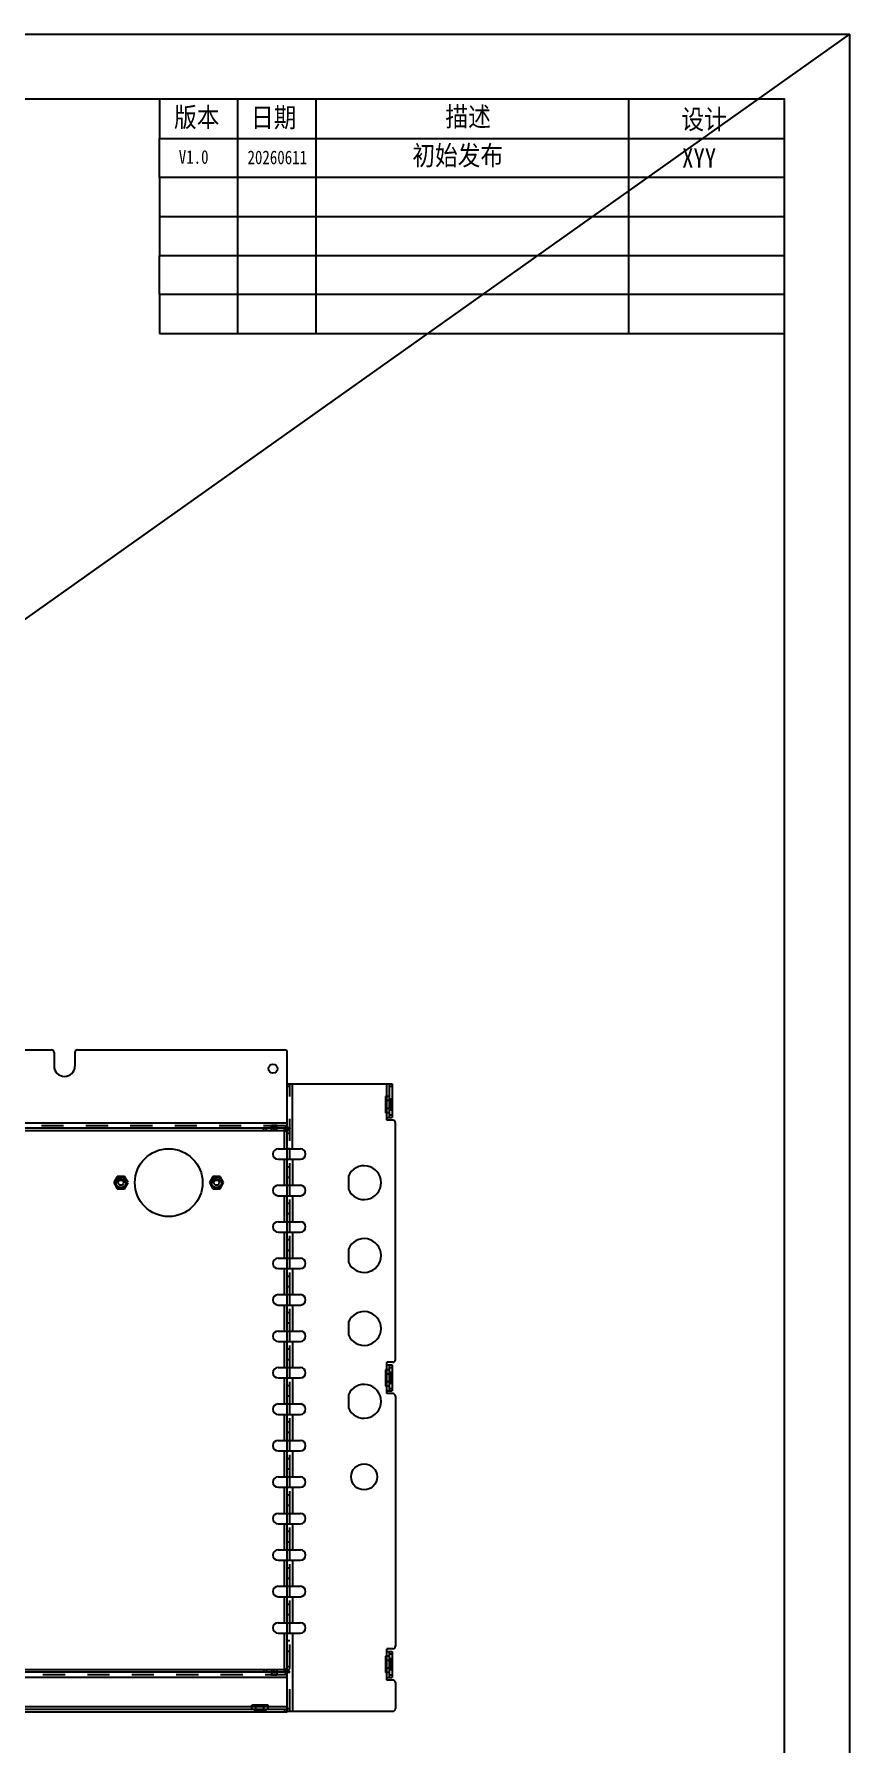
# Model space of a CAD drawing. Header units: millimetres. Extents: x 0 to 8948, y -1340 to 1100.
# Drawn here: x 2960 to 3273, y 443 to 1100 of the extents above; entities that cross this region are included whole.
import ezdxf

# ---------------------------------------------------------------- set-up
doc = ezdxf.new("R2010")
doc.units = ezdxf.units.MM
doc.header["$LTSCALE"] = 85.25
doc.linetypes.add('HIDDEN', pattern=[0.2, 0.1, -0.1])
doc.layers.get('0').update_dxf_attribs({"linetype": 'CONTINUOUS'})
doc.layers.add('02___PRT_ALL_AXES', color=7, linetype='CONTINUOUS')
doc.layers.add('DEFAULT_2', color=8, linetype='HIDDEN')
doc.styles.get("Standard").update_dxf_attribs({"font": 'txt', "width": 0.85})
doc.styles.add('TEXTSTYLE_1', font='gdt', dxfattribs={"width": 0.8})

msp = doc.modelspace()

# ---------------------------------------------------------------- linework, layer by layer
at = {"color": 7, "linetype": 'Continuous'}
for p, q in [((1723.341, 1100), (3273.341, 1100)), ((3273.341, 0), (3273.341, 1100)), ((2812.913, 709.948), (2966.913, 709.948)), ((2976.913, 709.948), (3056.413, 709.948)), ((2967.913, 708.948), (2967.913, 703.736)), ((2975.913, 708.948), (2975.913, 703.736)), ((3057.413, 671.948), (3057.413, 708.948)), ((3057.413, 696.948), (3097.663, 696.948)), ((3059.413, 671.948), (3059.413, 696.948)), ((3095.663, 692.098), (3095.663, 696.948)), ((3096.663, 683.948), (3096.663, 696.948)), ((3096.663, 695.948), (3097.663, 695.948)), ((3096.663, 692.098), (3095.163, 692.098)), ((3095.163, 692.098), (3095.163, 685.798)), ((3096.663, 685.798), (3095.163, 685.798)), ((3095.663, 682.948), (3095.663, 685.798)), ((3095.663, 683.948), (3097.663, 683.948)), ((3097.913, 682.948), (3095.663, 682.948)), ((3096.663, 684.948), (3097.663, 684.948)), ((2739.413, 679.948), (3057.413, 679.948)), ((2741.413, 681.948), (3057.413, 681.948)), ((2742.413, 678.948), (3056.413, 678.948)), ((3048.413, 678.948), (3048.413, 679.948)), ((3049.413, 678.948), (3049.413, 679.948)), ((3056.413, 671.948), (3056.413, 679.948)), ((3098.913, 590.948), (3098.913, 681.948)), ((3053.913, 671.948), (3059.413, 671.948)), ((3053.913, 667.948), (3059.413, 667.948)), ((3056.413, 657.948), (3056.413, 667.948)), ((3057.413, 455.748), (3057.413, 667.948)), ((3059.413, 667.948), (3059.413, 657.948)), ((2991.576, 659.61), (2991.561, 659.507)), ((2991.561, 659.507), (2991.586, 659.387)), ((2991.586, 659.387), (2991.645, 659.3)), ((2991.659, 659.782), (2991.605, 659.693)), ((2991.645, 659.3), (2991.731, 659.225)), ((2991.754, 659.858), (2991.659, 659.782)), ((2991.668, 659.491), (2991.669, 659.557)), ((2991.687, 659.418), (2991.668, 659.491)), ((2991.669, 659.557), (2991.711, 659.675)), ((2991.733, 659.357), (2991.687, 659.418)), ((2991.711, 659.675), (2991.752, 659.726)), ((2991.731, 659.225), (2991.865, 659.155)), ((2991.786, 659.316), (2991.733, 659.357)), ((2991.752, 659.726), (2991.813, 659.771)), ((2991.855, 659.889), (2991.754, 659.858)), ((2991.9, 659.253), (2991.786, 659.316)), ((2991.813, 659.771), (2991.887, 659.789)), ((2991.922, 659.887), (2991.855, 659.889)), ((2991.865, 659.155), (2992.005, 659.105)), ((2991.887, 659.789), (2991.922, 659.887)), ((2991.94, 659.239), (2991.9, 659.253)), ((2991.917, 659.491), (2991.902, 659.385)), ((2991.902, 659.385), (2991.94, 659.239)), ((2991.952, 659.589), (2991.917, 659.491)), ((2992.007, 659.68), (2991.952, 659.589)), ((2992.005, 659.105), (2992.152, 659.075)), ((2992.102, 659.757), (2992.007, 659.68)), ((2992.009, 659.369), (2992.01, 659.435)), ((2992.028, 659.296), (2992.009, 659.369)), ((2992.01, 659.435), (2992.059, 659.573)), ((2992.074, 659.236), (2992.028, 659.296)), ((2992.059, 659.573), (2992.1, 659.624)), ((2992.127, 659.194), (2992.074, 659.236)), ((2992.1, 659.624), (2992.161, 659.669)), ((2992.203, 659.787), (2992.102, 659.757)), ((2992.167, 659.18), (2992.127, 659.194)), ((2992.152, 659.075), (2992.267, 659.078)), ((2992.161, 659.669), (2992.235, 659.687)), ((2992.234, 659.178), (2992.167, 659.18)), ((2992.317, 659.79), (2992.203, 659.787)), ((2992.308, 659.196), (2992.234, 659.178)), ((2992.235, 659.687), (2992.302, 659.685)), ((2992.267, 659.078), (2992.368, 659.109)), ((2992.302, 659.685), (2992.342, 659.671)), ((2992.37, 659.241), (2992.308, 659.196)), ((2992.397, 659.762), (2992.317, 659.79)), ((2992.342, 659.671), (2992.395, 659.63)), ((2992.368, 659.109), (2992.463, 659.185)), ((2992.411, 659.293), (2992.37, 659.241)), ((2992.395, 659.63), (2992.441, 659.569)), ((2992.483, 659.687), (2992.397, 659.762)), ((2992.46, 659.43), (2992.411, 659.293)), ((2992.441, 659.569), (2992.461, 659.496)), ((2992.461, 659.496), (2992.46, 659.43)), ((2992.463, 659.185), (2992.518, 659.276)), ((2992.471, 660.298), (2992.467, 660.268)), ((2992.467, 660.268), (2992.643, 660.237)), ((2992.618, 660.272), (2992.471, 660.298)), ((2992.543, 659.599), (2992.483, 659.687)), ((2992.518, 659.276), (2992.553, 659.375)), ((2992.565, 660.417), (2992.531, 660.393)), ((2992.531, 660.393), (2992.618, 660.272)), ((2992.568, 659.48), (2992.543, 659.599)), ((2992.553, 659.375), (2992.568, 659.48)), ((2992.652, 660.296), (2992.565, 660.417)), ((2992.643, 660.237), (2992.615, 660.061)), ((2992.615, 660.061), (2992.645, 660.056)), ((2992.645, 660.056), (2992.667, 660.203)), ((2992.674, 660.443), (2992.652, 660.296)), ((2992.667, 660.203), (2992.754, 660.082)), ((2992.704, 660.438), (2992.674, 660.443)), ((2992.676, 660.262), (2992.704, 660.438)), ((2992.852, 660.231), (2992.676, 660.262)), ((2992.701, 660.227), (2992.848, 660.201)), ((2992.788, 660.106), (2992.701, 660.227)), ((2992.754, 660.082), (2992.788, 660.106)), ((2992.848, 660.201), (2992.852, 660.231)), ((2993.226, 660.329), (2993.225, 660.287)), ((2993.225, 660.287), (2993.243, 660.201)), ((2993.249, 660.414), (2993.226, 660.329)), ((2993.245, 661.019), (2993.243, 660.946)), ((2993.243, 660.946), (2993.826, 660.93)), ((2993.243, 660.201), (2993.324, 660.114)), ((2993.292, 660.476), (2993.249, 660.414)), ((2993.826, 660.93), (2993.292, 660.476)), ((2993.324, 660.114), (2993.406, 660.069)), ((2993.35, 660.283), (2993.351, 660.326)), ((2993.39, 660.218), (2993.35, 660.283)), ((2993.351, 660.326), (2993.395, 660.41)), ((2993.451, 660.174), (2993.39, 660.218)), ((2993.395, 660.41), (2993.992, 660.926)), ((2993.406, 660.069), (2993.531, 660.044)), ((2993.554, 660.15), (2993.451, 660.174)), ((2993.531, 660.044), (2993.614, 660.042)), ((2993.638, 660.148), (2993.554, 660.15)), ((2993.614, 660.042), (2993.76, 660.059)), ((2993.742, 660.166), (2993.638, 660.148)), ((2993.806, 660.207), (2993.742, 660.166)), ((2993.76, 660.059), (2993.845, 660.099)), ((2993.849, 660.27), (2993.806, 660.207)), ((2993.845, 660.099), (2993.93, 660.182)), ((2993.954, 660.267), (2993.849, 660.27)), ((2993.93, 660.182), (2993.954, 660.267)), ((2993.992, 660.926), (2993.994, 660.998)), ((2994.972, 660.498), (2994.193, 659.974)), ((2994.193, 659.974), (2994.297, 659.818)), ((2994.297, 659.818), (2995.213, 660.058)), ((2995.064, 660.409), (2994.439, 659.989)), ((2995.253, 660.186), (2994.439, 659.989)), ((2995.213, 660.058), (2994.646, 659.3)), ((2994.646, 659.3), (2994.751, 659.144)), ((2994.751, 659.144), (2995.53, 659.669)), ((2994.858, 659.367), (2995.347, 660.047)), ((2995.483, 659.787), (2994.858, 659.367)), ((3028.276, 659.61), (3028.261, 659.507)), ((3028.261, 659.507), (3028.286, 659.387)), ((3028.286, 659.387), (3028.345, 659.3)), ((3028.359, 659.782), (3028.305, 659.693)), ((3028.345, 659.3), (3028.431, 659.225)), ((3028.454, 659.858), (3028.359, 659.782)), ((3028.368, 659.491), (3028.369, 659.557)), ((3028.387, 659.418), (3028.368, 659.491)), ((3028.369, 659.557), (3028.411, 659.675)), ((3028.433, 659.357), (3028.387, 659.418)), ((3028.411, 659.675), (3028.452, 659.726)), ((3028.431, 659.225), (3028.565, 659.155)), ((3028.486, 659.316), (3028.433, 659.357)), ((3028.452, 659.726), (3028.513, 659.771)), ((3028.555, 659.889), (3028.454, 659.858)), ((3028.6, 659.253), (3028.486, 659.316)), ((3028.513, 659.771), (3028.587, 659.789)), ((3028.622, 659.887), (3028.555, 659.889)), ((3028.565, 659.155), (3028.705, 659.105)), ((3028.587, 659.789), (3028.622, 659.887)), ((3028.64, 659.239), (3028.6, 659.253)), ((3028.617, 659.491), (3028.602, 659.385)), ((3028.602, 659.385), (3028.64, 659.239)), ((3028.652, 659.589), (3028.617, 659.491)), ((3028.707, 659.68), (3028.652, 659.589)), ((3028.705, 659.105), (3028.852, 659.075)), ((3028.802, 659.757), (3028.707, 659.68)), ((3028.709, 659.369), (3028.71, 659.435)), ((3028.728, 659.296), (3028.709, 659.369)), ((3028.71, 659.435), (3028.759, 659.573)), ((3028.774, 659.236), (3028.728, 659.296)), ((3028.759, 659.573), (3028.8, 659.624)), ((3028.827, 659.194), (3028.774, 659.236)), ((3028.8, 659.624), (3028.861, 659.669)), ((3028.903, 659.787), (3028.802, 659.757)), ((3028.867, 659.18), (3028.827, 659.194)), ((3028.852, 659.075), (3028.967, 659.078)), ((3028.861, 659.669), (3028.935, 659.687)), ((3028.934, 659.178), (3028.867, 659.18)), ((3029.017, 659.79), (3028.903, 659.787)), ((3029.008, 659.196), (3028.934, 659.178)), ((3028.935, 659.687), (3029.002, 659.685)), ((3028.967, 659.078), (3029.068, 659.109)), ((3029.002, 659.685), (3029.042, 659.671)), ((3029.07, 659.241), (3029.008, 659.196)), ((3029.097, 659.762), (3029.017, 659.79)), ((3029.042, 659.671), (3029.095, 659.63)), ((3029.068, 659.109), (3029.163, 659.185)), ((3029.111, 659.293), (3029.07, 659.241)), ((3029.095, 659.63), (3029.141, 659.569)), ((3029.183, 659.687), (3029.097, 659.762)), ((3029.16, 659.43), (3029.111, 659.293)), ((3029.141, 659.569), (3029.161, 659.496)), ((3029.161, 659.496), (3029.16, 659.43)), ((3029.163, 659.185), (3029.218, 659.276)), ((3029.171, 660.298), (3029.167, 660.268)), ((3029.167, 660.268), (3029.343, 660.237)), ((3029.318, 660.272), (3029.171, 660.298)), ((3029.243, 659.599), (3029.183, 659.687)), ((3029.218, 659.276), (3029.253, 659.375)), ((3029.265, 660.417), (3029.231, 660.393)), ((3029.231, 660.393), (3029.318, 660.272)), ((3029.268, 659.48), (3029.243, 659.599)), ((3029.253, 659.375), (3029.268, 659.48)), ((3029.352, 660.296), (3029.265, 660.417)), ((3029.343, 660.237), (3029.315, 660.061)), ((3029.315, 660.061), (3029.345, 660.056)), ((3029.345, 660.056), (3029.367, 660.203)), ((3029.374, 660.443), (3029.352, 660.296)), ((3029.367, 660.203), (3029.454, 660.082)), ((3029.404, 660.438), (3029.374, 660.443)), ((3029.376, 660.262), (3029.404, 660.438)), ((3029.552, 660.231), (3029.376, 660.262)), ((3029.401, 660.227), (3029.548, 660.201)), ((3029.488, 660.106), (3029.401, 660.227)), ((3029.454, 660.082), (3029.488, 660.106)), ((3029.548, 660.201), (3029.552, 660.231)), ((3029.926, 660.329), (3029.925, 660.287)), ((3029.925, 660.287), (3029.943, 660.201)), ((3029.949, 660.414), (3029.926, 660.329)), ((3029.945, 661.019), (3029.943, 660.946)), ((3029.943, 660.946), (3030.526, 660.93)), ((3029.943, 660.201), (3030.024, 660.114)), ((3029.992, 660.476), (3029.949, 660.414)), ((3030.526, 660.93), (3029.992, 660.476)), ((3030.024, 660.114), (3030.106, 660.069)), ((3030.05, 660.283), (3030.051, 660.326)), ((3030.09, 660.218), (3030.05, 660.283)), ((3030.051, 660.326), (3030.095, 660.41)), ((3030.151, 660.174), (3030.09, 660.218)), ((3030.095, 660.41), (3030.692, 660.926)), ((3030.106, 660.069), (3030.231, 660.044)), ((3030.254, 660.15), (3030.151, 660.174)), ((3030.231, 660.044), (3030.314, 660.042)), ((3030.338, 660.148), (3030.254, 660.15)), ((3030.314, 660.042), (3030.46, 660.059)), ((3030.442, 660.166), (3030.338, 660.148)), ((3030.506, 660.207), (3030.442, 660.166)), ((3030.46, 660.059), (3030.545, 660.099)), ((3030.549, 660.27), (3030.506, 660.207)), ((3030.545, 660.099), (3030.63, 660.182)), ((3030.654, 660.267), (3030.549, 660.27)), ((3030.63, 660.182), (3030.654, 660.267)), ((3030.692, 660.926), (3030.694, 660.998)), ((3031.672, 660.498), (3030.893, 659.974)), ((3030.893, 659.974), (3030.997, 659.818)), ((3030.997, 659.818), (3031.913, 660.058)), ((3031.764, 660.409), (3031.139, 659.989)), ((3031.953, 660.186), (3031.139, 659.989)), ((3031.913, 660.058), (3031.346, 659.3)), ((3031.346, 659.3), (3031.451, 659.144)), ((3031.451, 659.144), (3032.23, 659.669)), ((3031.558, 659.367), (3032.047, 660.047)), ((3032.183, 659.787), (3031.558, 659.367)), ((3053.913, 657.948), (3062.472, 657.948)), ((3053.913, 653.948), (3062.472, 653.948)), ((3056.413, 643.948), (3056.413, 653.948)), ((3059.413, 653.948), (3059.413, 643.948)), ((3053.913, 643.948), (3062.472, 643.948)), ((3053.913, 639.948), (3062.472, 639.948)), ((3056.413, 629.948), (3056.413, 639.948)), ((3059.413, 639.948), (3059.413, 629.948)), ((3053.913, 629.948), (3062.472, 629.948)), ((3053.913, 625.948), (3062.472, 625.948)), ((3056.413, 615.948), (3056.413, 625.948)), ((3059.413, 625.948), (3059.413, 615.948)), ((3053.913, 615.948), (3062.472, 615.948)), ((3053.913, 611.948), (3062.472, 611.948)), ((3056.413, 601.948), (3056.413, 611.948)), ((3059.413, 611.948), (3059.413, 601.948)), ((3053.913, 601.948), (3062.472, 601.948)), ((3053.913, 597.948), (3062.472, 597.948)), ((3056.413, 587.948), (3056.413, 597.948)), ((3059.413, 597.948), (3059.413, 587.948)), ((3053.913, 587.948), (3062.472, 587.948)), ((3096.663, 587.098), (3095.163, 587.098)), ((3095.163, 587.098), (3095.163, 580.798)), ((3097.913, 589.948), (3095.663, 589.948)), ((3095.663, 587.098), (3095.663, 589.948)), ((3095.663, 588.948), (3097.663, 588.948)), ((3096.663, 578.948), (3096.663, 588.948)), ((3096.663, 587.948), (3097.663, 587.948)), ((3053.913, 583.948), (3062.472, 583.948)), ((3056.413, 573.948), (3056.413, 583.948)), ((3059.413, 583.948), (3059.413, 573.948)), ((3096.663, 580.798), (3095.163, 580.798)), ((3095.663, 577.948), (3095.663, 580.798)), ((3095.663, 578.948), (3097.663, 578.948)), ((3097.913, 577.948), (3095.663, 577.948)), ((3096.663, 579.948), (3097.663, 579.948)), ((3053.913, 573.948), (3062.472, 573.948)), ((3098.913, 576.948), (3098.913, 480.948)), ((3053.913, 569.948), (3062.472, 569.948)), ((3056.413, 559.948), (3056.413, 569.948)), ((3059.413, 569.948), (3059.413, 559.948)), ((3053.913, 559.948), (3062.472, 559.948)), ((3053.913, 555.948), (3062.472, 555.948)), ((3056.413, 545.948), (3056.413, 555.948)), ((3059.413, 555.948), (3059.413, 545.948)), ((3053.913, 545.948), (3062.472, 545.948)), ((3053.913, 541.948), (3062.472, 541.948)), ((3056.413, 531.948), (3056.413, 541.948)), ((3059.413, 541.948), (3059.413, 531.948)), ((3053.913, 531.948), (3062.472, 531.948)), ((3053.913, 527.948), (3062.472, 527.948)), ((3056.413, 517.948), (3056.413, 527.948)), ((3059.413, 527.948), (3059.413, 517.948)), ((3053.913, 517.948), (3062.472, 517.948)), ((3053.913, 513.948), (3062.472, 513.948)), ((3056.413, 503.948), (3056.413, 513.948)), ((3059.413, 513.948), (3059.413, 503.948)), ((3053.913, 503.948), (3062.472, 503.948)), ((3053.913, 499.948), (3062.472, 499.948)), ((3056.413, 489.948), (3056.413, 499.948)), ((3059.413, 499.948), (3059.413, 489.948)), ((3053.913, 489.948), (3062.472, 489.948)), ((3053.913, 485.948), (3062.472, 485.948)), ((3056.413, 470.948), (3056.413, 485.948)), ((3059.413, 485.948), (3059.413, 455.948)), ((3097.913, 479.948), (3095.663, 479.948)), ((3095.663, 477.098), (3095.663, 479.948)), ((3096.663, 477.098), (3095.163, 477.098)), ((3095.163, 477.098), (3095.163, 470.798)), ((3095.663, 478.948), (3097.663, 478.948)), ((3096.663, 468.948), (3096.663, 478.948)), ((3096.663, 477.948), (3097.663, 477.948)), ((3057.413, 470.948), (2739.413, 470.948)), ((3057.413, 468.948), (2741.413, 468.948)), ((2742.413, 471.948), (3056.413, 471.948)), ((3048.413, 471.948), (3048.413, 470.948)), ((3049.413, 471.948), (3049.413, 470.948)), ((3096.663, 470.798), (3095.163, 470.798)), ((3095.663, 467.948), (3095.663, 470.798)), ((3095.663, 468.948), (3097.663, 468.948)), ((3097.913, 467.948), (3095.663, 467.948)), ((3096.663, 469.948), (3097.663, 469.948)), ((3098.913, 466.948), (3098.913, 456.948)), ((2741.413, 456.748), (3057.413, 456.748)), ((2950.063, 457.748), (3043.763, 457.748)), ((3050.063, 458.248), (3043.763, 458.248)), ((3043.763, 456.748), (3043.763, 458.248)), ((3050.063, 456.748), (3050.063, 458.248)), ((3050.063, 457.748), (3057.413, 457.748)), ((3056.413, 456.748), (3056.413, 455.748)), ((3057.413, 455.948), (3097.913, 455.948))]:
    msp.add_line(p, q, dxfattribs=at)
for p, q in [((1723.341, 0), (3273.341, 1100)), ((3038.341, 1075), (3038.341, 1030)), ((3068.341, 1075), (3068.341, 1030)), ((3188.341, 1075), (3188.341, 1030)), ((3008.341, 1030), (3008.341, 1015)), ((3038.341, 1030), (3038.341, 985)), ((3068.341, 1030), (3068.341, 985)), ((3188.341, 1030), (3188.341, 985)), ((3008.341, 1000), (3008.341, 1015)), ((3008.341, 1015), (3248.341, 1015)), ((3248.341, 1000), (3008.341, 1000)), ((3008.341, 1000), (3008.341, 985)), ((3008.341, 985), (3248.341, 985))]:
    msp.add_line(p, q)
at = {"color": 3, "linetype": 'Continuous'}
for p, q in [((3097.663, 696.948), (3097.663, 683.948)), ((3058.413, 653.948), (3058.413, 657.948)), ((3058.413, 639.948), (3058.413, 643.948)), ((3058.413, 625.948), (3058.413, 629.948)), ((3058.413, 611.948), (3058.413, 615.948)), ((3058.413, 597.948), (3058.413, 601.948)), ((3058.413, 583.948), (3058.413, 587.948)), ((3097.663, 588.948), (3097.663, 578.948)), ((3058.413, 569.948), (3058.413, 573.948)), ((3058.413, 555.948), (3058.413, 559.948)), ((3058.413, 541.948), (3058.413, 545.948)), ((3058.413, 527.948), (3058.413, 531.948)), ((3058.413, 513.948), (3058.413, 517.948)), ((3058.413, 499.948), (3058.413, 503.948)), ((3058.413, 485.948), (3058.413, 489.948)), ((3097.663, 478.948), (3097.663, 468.948)), ((2741.413, 455.748), (3057.413, 455.748))]:
    msp.add_line(p, q, dxfattribs=at)
at = {"color": 7, "linetype": 'Continuous'}
msp.add_lwpolyline([(1748.341, 25), (3248.341, 25), (3248.341, 1075), (1748.341, 1075)], close=True, dxfattribs=at)
for points in [[(3248.341, 1045), (3008.341, 1045), (3008.341, 1030), (3248.341, 1030), (3248.341, 1075), (3008.341, 1075), (3008.341, 1060)], [(3008.341, 1045), (3008.341, 1060), (3248.341, 1060)]]:
    msp.add_lwpolyline(points)
for centre, radius, start, end in [((2966.913, 708.948), 1, 0, 90), ((2976.913, 708.948), 1, 90, 180), ((3056.413, 708.948), 1, 0, 90), ((2971.913, 703.736), 4, 180, 0), ((3097.913, 681.948), 1, 0, 90), ((3056.413, 677.948), 1, 0, 90), ((3053.913, 669.948), 2, 90, 270), ((2993.563, 658.948), 2.095, 0, 180), ((3030.263, 658.948), 2.095, 0, 180), ((3053.913, 655.948), 2, 90, 270), ((3062.472, 655.948), 2, 270, 90), ((3053.913, 641.948), 2, 90, 270), ((3062.472, 641.948), 2, 270, 90), ((3053.913, 627.948), 2, 90, 270), ((3062.472, 627.948), 2, 270, 90), ((3053.913, 613.948), 2, 90, 270), ((3062.472, 613.948), 2, 270, 90), ((3053.913, 599.948), 2, 90, 270), ((3062.472, 599.948), 2, 270, 90), ((3097.913, 590.948), 1, 270, 0), ((3053.913, 585.948), 2, 90, 270), ((3062.472, 585.948), 2, 270, 90), ((3097.913, 576.948), 1, 0, 90), ((3053.913, 571.948), 2, 90, 270), ((3062.472, 571.948), 2, 270, 90), ((3053.913, 557.948), 2, 90, 270), ((3062.472, 557.948), 2, 270, 90), ((3053.913, 543.948), 2, 90, 270), ((3062.472, 543.948), 2, 270, 90), ((3053.913, 529.948), 2, 90, 270), ((3062.472, 529.948), 2, 270, 90), ((3053.913, 515.948), 2, 90, 270), ((3062.472, 515.948), 2, 270, 90), ((3053.913, 501.948), 2, 90, 270), ((3062.472, 501.948), 2, 270, 90), ((3053.913, 487.948), 2, 90, 270), ((3062.472, 487.948), 2, 270, 90), ((3097.913, 480.948), 1, 270, 0), ((3056.413, 472.948), 1, 270, 0), ((3097.913, 466.948), 1, 0, 90), ((3097.913, 456.948), 1, 270, 0)]:
    msp.add_arc(centre, radius, start, end, dxfattribs=at)
at = {"color": 3, "linetype": 'Continuous'}
for centre, start, end in [((3056.413, 677.948), 59.864671, 90), ((3056.413, 472.948), 270, 300.135329)]:
    msp.add_arc(centre, 2, start, end, dxfattribs=at)
at = {"color": 7, "linetype": 'Continuous'}
for points, knots in [([(3057.413, 679.948), (3057.386, 679.948), (3057.271, 679.936), (3057.165, 679.878), (3057.094, 679.825)], [0, 0, 0, 0, 0.2318764, 1, 1, 1, 1]), ([(3057.413, 679.948), (3057.413, 679.928), (3057.407, 679.845), (3057.376, 679.765), (3057.344, 679.71)], [0, 0, 0, 0, 0.2390557, 1, 1, 1, 1]), ([(3057.413, 470.948), (3057.386, 470.948), (3057.271, 470.959), (3057.165, 471.018), (3057.094, 471.071)], [0, 0, 0, 0, 0.2318764, 1, 1, 1, 1]), ([(3057.413, 470.948), (3057.413, 470.968), (3057.407, 471.051), (3057.376, 471.131), (3057.344, 471.186)], [0, 0, 0, 0, 0.2390557, 1, 1, 1, 1])]:
    msp.add_open_spline(points, degree=3, knots=knots, dxfattribs=at)
at = {"layer": '02___PRT_ALL_AXES', "color": 8, "linetype": 'HIDDEN'}
for p, q in [((3097.663, 691.048), (3096.663, 691.048)), ((3096.663, 686.848), (3096.663, 691.048)), ((3097.663, 686.848), (3097.663, 691.048)), ((3097.663, 686.848), (3096.663, 686.848)), ((3053.463, 680.948), (3051.363, 680.948)), ((3051.363, 678.948), (3051.363, 680.948)), ((3053.463, 679.948), (3051.363, 679.948)), ((3053.463, 678.948), (3051.363, 678.948)), ((3052.413, 679.948), (3052.413, 678.948)), ((3053.463, 678.948), (3053.463, 680.948)), ((3058.413, 671.948), (3057.413, 671.948)), ((3057.413, 667.948), (3058.413, 667.948)), ((3097.663, 586.048), (3096.663, 586.048)), ((3096.663, 581.848), (3096.663, 586.048)), ((3097.663, 581.848), (3097.663, 586.048)), ((3097.663, 581.848), (3096.663, 581.848)), ((3097.663, 476.048), (3096.663, 476.048)), ((3096.663, 471.848), (3096.663, 476.048)), ((3097.663, 471.848), (3097.663, 476.048)), ((3051.363, 471.948), (3053.463, 471.948)), ((3051.363, 471.948), (3051.363, 469.948)), ((3051.363, 470.948), (3053.463, 470.948)), ((3051.363, 469.948), (3053.463, 469.948)), ((3052.413, 470.948), (3052.413, 471.948)), ((3053.463, 471.948), (3053.463, 469.948)), ((3097.663, 471.848), (3096.663, 471.848)), ((3044.813, 456.748), (3049.013, 456.748)), ((3044.813, 456.748), (3044.813, 455.748)), ((3044.813, 455.748), (3049.013, 455.748)), ((3049.013, 456.748), (3049.013, 455.748))]:
    msp.add_line(p, q, dxfattribs=at)
at = {"layer": '02___PRT_ALL_AXES', "color": 7, "linetype": 'Continuous'}
for p, q in [((3057.413, 667.948), (3057.413, 671.948)), ((3059.413, 671.948), (3062.472, 671.948)), ((3059.413, 667.948), (3062.472, 667.948)), ((3080.913, 661.448), (3080.913, 656.448)), ((3080.913, 633.448), (3080.913, 628.448)), ((3080.913, 605.448), (3080.913, 600.448)), ((3080.913, 577.448), (3080.913, 572.448))]:
    msp.add_line(p, q, dxfattribs=at)
at = {"layer": '02___PRT_ALL_AXES', "color": 3, "linetype": 'Continuous'}
msp.add_line((3058.413, 667.948), (3058.413, 671.948), dxfattribs=at)
at = {"layer": '02___PRT_ALL_AXES', "color": 7, "linetype": 'Continuous'}
for centre, radius in [((3051.913, 702.748), 1.75), ((3011.913, 658.948), 13), ((2993.563, 658.948), 1), ((3030.263, 658.948), 1), ((3086.913, 545.948), 5)]:
    msp.add_circle(centre, radius, dxfattribs=at)
at = {"layer": '02___PRT_ALL_AXES', "color": 8, "linetype": 'HIDDEN'}
for centre in [(2993.563, 658.948), (3030.263, 658.948)]:
    msp.add_circle(centre, 1.895, dxfattribs=at)
at = {"layer": '02___PRT_ALL_AXES', "color": 7, "linetype": 'Continuous'}
for centre, radius, start, end in [((3062.472, 669.948), 2, 270, 90), ((3086.913, 658.948), 6.5, 202.619865, 157.380135), ((2993.563, 658.948), 2.095, 180, 0), ((3030.263, 658.948), 2.095, 180, 0), ((3086.913, 630.948), 6.5, 202.619865, 157.380135), ((3086.913, 602.948), 6.5, 202.619865, 157.380135), ((3086.913, 574.948), 6.5, 202.619865, 157.380135)]:
    msp.add_arc(centre, radius, start, end, dxfattribs=at)
at = {"layer": 'DEFAULT_2', "color": 8, "linetype": 'HIDDEN'}
for p, q in [((3057.413, 695.948), (3058.413, 695.948)), ((3058.413, 657.948), (3058.413, 696.948)), ((3095.463, 690.448), (3095.163, 690.748)), ((3097.333, 690.448), (3095.463, 690.448)), ((3095.463, 690.448), (3095.463, 687.448)), ((3095.663, 685.798), (3095.663, 692.098)), ((3097.043, 691.073), (3096.663, 691.073)), ((3097.043, 690.848), (3097.533, 691.073)), ((3097.043, 686.823), (3097.043, 691.073)), ((3097.333, 690.448), (3097.633, 690.748)), ((3097.333, 690.448), (3097.333, 687.448)), ((3097.633, 691.073), (3097.533, 691.073)), ((3097.533, 691.073), (3097.533, 686.823)), ((3097.633, 686.823), (3097.633, 691.073)), ((3095.183, 688.885), (3095.163, 688.885)), ((3095.183, 688.884), (3095.163, 688.884)), ((3095.183, 688.856), (3095.163, 688.856)), ((3095.163, 688.852), (3095.183, 688.852)), ((3095.183, 688.845), (3095.163, 688.845)), ((3095.183, 688.844), (3095.163, 688.844)), ((3095.183, 688.838), (3095.163, 688.838)), ((3095.183, 688.837), (3095.163, 688.837)), ((3095.183, 688.811), (3095.163, 688.811)), ((3095.183, 688.805), (3095.163, 688.805)), ((3095.183, 688.778), (3095.163, 688.778)), ((3095.183, 688.732), (3095.163, 688.732)), ((3095.183, 688.721), (3095.163, 688.721)), ((3095.183, 688.696), (3095.163, 688.696)), ((3095.183, 688.687), (3095.163, 688.687)), ((3095.183, 688.686), (3095.163, 688.686)), ((3095.183, 688.671), (3095.163, 688.671)), ((3095.183, 688.593), (3095.163, 688.593)), ((3095.183, 688.59), (3095.163, 688.59)), ((3095.183, 688.585), (3095.163, 688.585)), ((3095.163, 688.585), (3095.183, 688.585)), ((3095.183, 688.578), (3095.163, 688.578)), ((3095.183, 688.556), (3095.163, 688.556)), ((3095.163, 688.555), (3095.183, 688.555)), ((3095.183, 688.554), (3095.163, 688.554)), ((3095.183, 688.545), (3095.163, 688.545)), ((3095.183, 688.505), (3095.163, 688.505)), ((3095.163, 688.504), (3095.183, 688.504)), ((3095.183, 688.364), (3095.163, 688.364)), ((3095.183, 688.352), (3095.163, 688.352)), ((3095.183, 688.193), (3095.163, 688.193)), ((3095.183, 688.186), (3095.163, 688.186)), ((3095.183, 688.158), (3095.163, 688.158)), ((3095.183, 688.146), (3095.163, 688.146)), ((3095.183, 688.117), (3095.163, 688.117)), ((3095.183, 688.109), (3095.163, 688.109)), ((3095.183, 688.081), (3095.163, 688.081)), ((3095.163, 688.047), (3095.183, 688.047)), ((3095.183, 687.918), (3095.163, 687.918)), ((3095.163, 687.91), (3095.183, 687.91)), ((3095.183, 687.88), (3095.163, 687.88)), ((3095.163, 687.862), (3095.183, 687.862)), ((3095.163, 687.852), (3095.183, 687.852)), ((3095.183, 687.839), (3095.163, 687.839)), ((3095.183, 687.81), (3095.163, 687.81)), ((3095.163, 687.792), (3095.183, 687.792)), ((3095.183, 687.716), (3095.163, 687.716)), ((3095.183, 687.716), (3095.163, 687.716)), ((3095.183, 687.709), (3095.163, 687.709)), ((3095.183, 687.68), (3095.163, 687.68)), ((3095.183, 687.641), (3095.163, 687.641)), ((3095.183, 687.639), (3095.163, 687.639)), ((3095.183, 687.628), (3095.163, 687.628)), ((3095.183, 687.628), (3095.163, 687.628)), ((3095.163, 687.617), (3095.183, 687.617)), ((3095.183, 687.605), (3095.163, 687.605)), ((3095.183, 687.594), (3095.163, 687.594)), ((3095.163, 687.57), (3095.183, 687.57)), ((3095.183, 687.563), (3095.163, 687.563)), ((3095.183, 687.503), (3095.163, 687.503)), ((3095.163, 687.496), (3095.183, 687.496)), ((3095.183, 687.462), (3095.163, 687.462)), ((3095.183, 687.461), (3095.163, 687.461)), ((3095.163, 687.46), (3095.183, 687.46)), ((3095.463, 687.448), (3095.163, 687.148)), ((3095.183, 687.447), (3095.163, 687.447)), ((3095.183, 687.435), (3095.163, 687.435)), ((3095.183, 687.432), (3095.163, 687.432)), ((3095.183, 687.431), (3095.163, 687.431)), ((3095.183, 687.421), (3095.163, 687.421)), ((3095.163, 687.417), (3095.183, 687.417)), ((3095.183, 687.404), (3095.163, 687.404)), ((3095.183, 687.402), (3095.163, 687.402)), ((3095.183, 687.386), (3095.163, 687.386)), ((3095.183, 687.38), (3095.163, 687.38)), ((3095.163, 687.355), (3095.183, 687.355)), ((3095.183, 687.343), (3095.163, 687.343)), ((3095.183, 687.342), (3095.163, 687.342)), ((3095.183, 687.282), (3095.163, 687.282)), ((3095.183, 687.281), (3095.163, 687.281)), ((3095.183, 687.273), (3095.163, 687.273)), ((3095.183, 687.271), (3095.163, 687.271)), ((3095.183, 687.259), (3095.163, 687.259)), ((3095.183, 687.256), (3095.163, 687.256)), ((3095.163, 687.253), (3095.183, 687.253)), ((3095.163, 687.239), (3095.183, 687.239)), ((3095.183, 687.238), (3095.163, 687.238)), ((3095.183, 687.236), (3095.163, 687.236)), ((3095.163, 687.233), (3095.183, 687.233)), ((3095.183, 687.216), (3095.163, 687.216)), ((3095.183, 687.149), (3095.163, 687.149)), ((3095.183, 687.142), (3095.163, 687.142)), ((3095.183, 687.139), (3095.163, 687.139)), ((3095.183, 687.136), (3095.163, 687.136)), ((3095.183, 687.106), (3095.163, 687.106)), ((3095.183, 687.094), (3095.163, 687.094)), ((3095.183, 687.049), (3095.163, 687.049)), ((3095.163, 687.048), (3095.183, 687.048)), ((3095.183, 687.036), (3095.163, 687.036)), ((3095.183, 687.026), (3095.163, 687.026)), ((3095.183, 687.02), (3095.163, 687.02)), ((3095.183, 687.019), (3095.163, 687.019)), ((3095.183, 686.992), (3095.163, 686.992)), ((3095.183, 686.99), (3095.163, 686.99)), ((3095.163, 686.989), (3095.183, 686.989)), ((3095.183, 686.969), (3095.163, 686.969)), ((3095.163, 686.957), (3095.183, 686.957)), ((3095.183, 686.948), (3095.163, 686.948)), ((3095.183, 686.915), (3095.163, 686.915)), ((3095.183, 686.834), (3095.163, 686.834)), ((3095.183, 686.801), (3095.163, 686.801)), ((3095.163, 686.577), (3095.183, 686.577)), ((3095.183, 686.567), (3095.163, 686.567)), ((3095.183, 686.557), (3095.163, 686.557)), ((3095.163, 686.555), (3095.183, 686.555)), ((3095.163, 686.554), (3095.183, 686.554)), ((3095.183, 686.554), (3095.163, 686.554)), ((3095.183, 686.516), (3095.163, 686.516)), ((3095.163, 686.509), (3095.183, 686.509)), ((3095.183, 686.486), (3095.163, 686.486)), ((3095.183, 686.472), (3095.163, 686.472)), ((3095.183, 688.885), (3095.183, 688.504)), ((3095.183, 688.364), (3095.183, 686.472)), ((3097.333, 687.448), (3095.463, 687.448)), ((3097.043, 686.823), (3096.663, 686.823)), ((3097.043, 687.048), (3097.533, 686.823)), ((3097.333, 687.448), (3097.633, 687.148)), ((3097.633, 686.823), (3097.533, 686.823)), ((2741.413, 680.948), (3057.413, 680.948)), ((3058.413, 679.948), (3057.413, 679.948)), ((3057.413, 677.948), (3058.413, 677.948)), ((3057.413, 667.948), (3057.413, 671.948)), ((3058.413, 664.948), (3057.413, 664.948)), ((2992.192, 661.323), (2990.821, 658.948)), ((2990.821, 658.948), (2992.192, 656.573)), ((2994.934, 661.323), (2992.192, 661.323)), ((2992.192, 656.573), (2994.934, 656.573)), ((2996.306, 658.948), (2994.934, 661.323)), ((2994.934, 656.573), (2996.306, 658.948)), ((3028.892, 661.323), (3027.521, 658.948)), ((3027.521, 658.948), (3028.892, 656.573)), ((3031.634, 661.323), (3028.892, 661.323)), ((3028.892, 656.573), (3031.634, 656.573)), ((3033.006, 658.948), (3031.634, 661.323)), ((3031.634, 656.573), (3033.006, 658.948)), ((3058.413, 660.948), (3057.413, 660.948)), ((3058.413, 650.948), (3057.413, 650.948)), ((3058.413, 643.948), (3058.413, 653.948)), ((3058.413, 646.948), (3057.413, 646.948)), ((3058.413, 636.948), (3057.413, 636.948)), ((3058.413, 629.948), (3058.413, 639.948)), ((3058.413, 632.948), (3057.413, 632.948)), ((3058.413, 615.948), (3058.413, 625.948)), ((3058.413, 622.948), (3057.413, 622.948)), ((3058.413, 618.948), (3057.413, 618.948)), ((3058.413, 601.948), (3058.413, 611.948)), ((3058.413, 608.948), (3057.413, 608.948)), ((3058.413, 604.948), (3057.413, 604.948)), ((3058.413, 587.948), (3058.413, 597.948)), ((3058.413, 594.948), (3057.413, 594.948)), ((3058.413, 590.948), (3057.413, 590.948)), ((3095.463, 585.448), (3095.163, 585.748)), ((3097.333, 585.448), (3095.463, 585.448)), ((3095.463, 585.448), (3095.463, 582.448)), ((3095.663, 580.798), (3095.663, 587.098)), ((3097.043, 586.073), (3096.663, 586.073)), ((3097.043, 585.848), (3097.533, 586.073)), ((3097.043, 581.823), (3097.043, 586.073)), ((3097.333, 585.448), (3097.633, 585.748)), ((3097.333, 585.448), (3097.333, 582.448)), ((3097.633, 586.073), (3097.533, 586.073)), ((3097.533, 586.073), (3097.533, 581.823)), ((3097.633, 581.823), (3097.633, 586.073)), ((3058.413, 580.948), (3057.413, 580.948)), ((3058.413, 573.948), (3058.413, 583.948)), ((3095.183, 583.885), (3095.163, 583.885)), ((3095.183, 583.884), (3095.163, 583.884)), ((3095.183, 583.856), (3095.163, 583.856)), ((3095.163, 583.852), (3095.183, 583.852)), ((3095.183, 583.845), (3095.163, 583.845)), ((3095.183, 583.844), (3095.163, 583.844)), ((3095.183, 583.838), (3095.163, 583.838)), ((3095.183, 583.837), (3095.163, 583.837)), ((3095.183, 583.811), (3095.163, 583.811)), ((3095.183, 583.805), (3095.163, 583.805)), ((3095.183, 583.778), (3095.163, 583.778)), ((3095.183, 583.732), (3095.163, 583.732)), ((3095.183, 583.721), (3095.163, 583.721)), ((3095.183, 583.696), (3095.163, 583.696)), ((3095.183, 583.687), (3095.163, 583.687)), ((3095.183, 583.686), (3095.163, 583.686)), ((3095.183, 583.671), (3095.163, 583.671)), ((3095.183, 583.593), (3095.163, 583.593)), ((3095.183, 583.59), (3095.163, 583.59)), ((3095.183, 583.585), (3095.163, 583.585)), ((3095.163, 583.585), (3095.183, 583.585)), ((3095.183, 583.578), (3095.163, 583.578)), ((3095.183, 583.556), (3095.163, 583.556)), ((3095.163, 583.555), (3095.183, 583.555)), ((3095.183, 583.554), (3095.163, 583.554)), ((3095.183, 583.545), (3095.163, 583.545)), ((3095.183, 583.505), (3095.163, 583.505)), ((3095.163, 583.504), (3095.183, 583.504)), ((3095.183, 583.364), (3095.163, 583.364)), ((3095.183, 583.352), (3095.163, 583.352)), ((3095.183, 583.193), (3095.163, 583.193)), ((3095.183, 583.186), (3095.163, 583.186)), ((3095.183, 583.158), (3095.163, 583.158)), ((3095.183, 583.146), (3095.163, 583.146)), ((3095.183, 583.117), (3095.163, 583.117)), ((3095.183, 583.109), (3095.163, 583.109)), ((3095.183, 583.081), (3095.163, 583.081)), ((3095.163, 583.047), (3095.183, 583.047)), ((3095.183, 582.918), (3095.163, 582.918)), ((3095.163, 582.91), (3095.183, 582.91)), ((3095.183, 582.88), (3095.163, 582.88)), ((3095.163, 582.862), (3095.183, 582.862)), ((3095.163, 582.852), (3095.183, 582.852)), ((3095.183, 582.839), (3095.163, 582.839)), ((3095.183, 582.81), (3095.163, 582.81)), ((3095.163, 582.792), (3095.183, 582.792)), ((3095.183, 582.716), (3095.163, 582.716)), ((3095.183, 582.716), (3095.163, 582.716)), ((3095.183, 582.709), (3095.163, 582.709)), ((3095.183, 582.68), (3095.163, 582.68)), ((3095.183, 582.641), (3095.163, 582.641)), ((3095.183, 582.639), (3095.163, 582.639)), ((3095.183, 582.628), (3095.163, 582.628)), ((3095.183, 582.628), (3095.163, 582.628)), ((3095.163, 582.617), (3095.183, 582.617)), ((3095.183, 582.605), (3095.163, 582.605)), ((3095.183, 582.594), (3095.163, 582.594)), ((3095.163, 582.57), (3095.183, 582.57)), ((3095.183, 582.563), (3095.163, 582.563)), ((3095.183, 582.503), (3095.163, 582.503)), ((3095.163, 582.496), (3095.183, 582.496)), ((3095.183, 582.462), (3095.163, 582.462)), ((3095.183, 582.461), (3095.163, 582.461)), ((3095.163, 582.46), (3095.183, 582.46)), ((3095.463, 582.448), (3095.163, 582.148)), ((3095.183, 582.447), (3095.163, 582.447)), ((3095.183, 582.435), (3095.163, 582.435)), ((3095.183, 582.432), (3095.163, 582.432)), ((3095.183, 582.431), (3095.163, 582.431)), ((3095.183, 582.421), (3095.163, 582.421)), ((3095.163, 582.417), (3095.183, 582.417)), ((3095.183, 582.404), (3095.163, 582.404)), ((3095.183, 582.402), (3095.163, 582.402)), ((3095.183, 582.386), (3095.163, 582.386)), ((3095.183, 582.38), (3095.163, 582.38)), ((3095.163, 582.355), (3095.183, 582.355)), ((3095.183, 582.343), (3095.163, 582.343)), ((3095.183, 582.342), (3095.163, 582.342)), ((3095.183, 582.282), (3095.163, 582.282)), ((3095.183, 582.281), (3095.163, 582.281)), ((3095.183, 582.273), (3095.163, 582.273)), ((3095.183, 582.271), (3095.163, 582.271)), ((3095.183, 582.259), (3095.163, 582.259)), ((3095.183, 582.256), (3095.163, 582.256)), ((3095.163, 582.253), (3095.183, 582.253)), ((3095.163, 582.239), (3095.183, 582.239)), ((3095.183, 582.238), (3095.163, 582.238)), ((3095.183, 582.236), (3095.163, 582.236)), ((3095.163, 582.233), (3095.183, 582.233)), ((3095.183, 582.216), (3095.163, 582.216)), ((3095.183, 582.149), (3095.163, 582.149)), ((3095.183, 582.142), (3095.163, 582.142)), ((3095.183, 582.139), (3095.163, 582.139)), ((3095.183, 582.136), (3095.163, 582.136)), ((3095.183, 582.106), (3095.163, 582.106)), ((3095.183, 582.094), (3095.163, 582.094)), ((3095.183, 582.049), (3095.163, 582.049)), ((3095.163, 582.048), (3095.183, 582.048)), ((3095.183, 582.036), (3095.163, 582.036)), ((3095.183, 582.026), (3095.163, 582.026)), ((3095.183, 582.02), (3095.163, 582.02)), ((3095.183, 582.019), (3095.163, 582.019)), ((3095.183, 581.992), (3095.163, 581.992)), ((3095.183, 581.99), (3095.163, 581.99)), ((3095.163, 581.989), (3095.183, 581.989)), ((3095.183, 581.969), (3095.163, 581.969)), ((3095.163, 581.957), (3095.183, 581.957)), ((3095.183, 581.948), (3095.163, 581.948)), ((3095.183, 581.915), (3095.163, 581.915)), ((3095.183, 581.834), (3095.163, 581.834)), ((3095.183, 581.801), (3095.163, 581.801)), ((3095.163, 581.577), (3095.183, 581.577)), ((3095.183, 581.567), (3095.163, 581.567)), ((3095.183, 581.557), (3095.163, 581.557)), ((3095.163, 581.555), (3095.183, 581.555)), ((3095.163, 581.554), (3095.183, 581.554)), ((3095.183, 581.554), (3095.163, 581.554)), ((3095.183, 581.516), (3095.163, 581.516)), ((3095.163, 581.509), (3095.183, 581.509)), ((3095.183, 581.486), (3095.163, 581.486)), ((3095.183, 581.472), (3095.163, 581.472)), ((3095.183, 583.885), (3095.183, 583.504)), ((3095.183, 583.364), (3095.183, 581.472)), ((3097.333, 582.448), (3095.463, 582.448)), ((3097.043, 581.823), (3096.663, 581.823)), ((3097.043, 582.048), (3097.533, 581.823)), ((3097.333, 582.448), (3097.633, 582.148)), ((3097.633, 581.823), (3097.533, 581.823)), ((3058.413, 576.948), (3057.413, 576.948)), ((3058.413, 566.948), (3057.413, 566.948)), ((3058.413, 559.948), (3058.413, 569.948)), ((3058.413, 562.948), (3057.413, 562.948)), ((3058.413, 552.948), (3057.413, 552.948)), ((3058.413, 545.948), (3058.413, 555.948)), ((3058.413, 548.948), (3057.413, 548.948)), ((3058.413, 538.948), (3057.413, 538.948)), ((3058.413, 531.948), (3058.413, 541.948)), ((3058.413, 534.948), (3057.413, 534.948)), ((3058.413, 517.948), (3058.413, 527.948)), ((3058.413, 524.948), (3057.413, 524.948)), ((3058.413, 520.948), (3057.413, 520.948)), ((3058.413, 503.948), (3058.413, 513.948)), ((3058.413, 510.948), (3057.413, 510.948)), ((3058.413, 506.948), (3057.413, 506.948)), ((3058.413, 489.948), (3058.413, 499.948)), ((3058.413, 496.948), (3057.413, 496.948)), ((3058.413, 492.948), (3057.413, 492.948)), ((3058.413, 455.948), (3058.413, 485.948)), ((3058.413, 482.948), (3057.413, 482.948)), ((3058.413, 478.948), (3057.413, 478.948)), ((3058.413, 472.948), (3057.413, 472.948)), ((3095.463, 475.448), (3095.163, 475.748)), ((3095.183, 473.885), (3095.163, 473.885)), ((3095.183, 473.884), (3095.163, 473.884)), ((3095.183, 473.856), (3095.163, 473.856)), ((3095.163, 473.852), (3095.183, 473.852)), ((3095.183, 473.845), (3095.163, 473.845)), ((3095.183, 473.844), (3095.163, 473.844)), ((3095.183, 473.838), (3095.163, 473.838)), ((3095.183, 473.837), (3095.163, 473.837)), ((3095.183, 473.811), (3095.163, 473.811)), ((3095.183, 473.805), (3095.163, 473.805)), ((3095.183, 473.778), (3095.163, 473.778)), ((3095.183, 473.732), (3095.163, 473.732)), ((3095.183, 473.721), (3095.163, 473.721)), ((3095.183, 473.696), (3095.163, 473.696)), ((3095.183, 473.687), (3095.163, 473.687)), ((3095.183, 473.686), (3095.163, 473.686)), ((3095.183, 473.671), (3095.163, 473.671)), ((3095.183, 473.593), (3095.163, 473.593)), ((3095.183, 473.59), (3095.163, 473.59)), ((3095.183, 473.585), (3095.163, 473.585)), ((3095.163, 473.585), (3095.183, 473.585)), ((3095.183, 473.578), (3095.163, 473.578)), ((3095.183, 473.556), (3095.163, 473.556)), ((3095.163, 473.555), (3095.183, 473.555)), ((3095.183, 473.554), (3095.163, 473.554)), ((3095.183, 473.545), (3095.163, 473.545)), ((3095.183, 473.505), (3095.163, 473.505)), ((3095.163, 473.504), (3095.183, 473.504)), ((3095.183, 473.364), (3095.163, 473.364)), ((3095.183, 473.352), (3095.163, 473.352)), ((3095.183, 473.193), (3095.163, 473.193)), ((3095.183, 473.186), (3095.163, 473.186)), ((3095.183, 473.158), (3095.163, 473.158)), ((3095.183, 473.146), (3095.163, 473.146)), ((3095.183, 473.117), (3095.163, 473.117)), ((3095.183, 473.109), (3095.163, 473.109)), ((3095.183, 473.081), (3095.163, 473.081)), ((3095.163, 473.047), (3095.183, 473.047)), ((3095.183, 472.918), (3095.163, 472.918)), ((3095.163, 472.91), (3095.183, 472.91)), ((3095.183, 472.88), (3095.163, 472.88)), ((3095.163, 472.862), (3095.183, 472.862)), ((3095.163, 472.852), (3095.183, 472.852)), ((3095.183, 472.839), (3095.163, 472.839)), ((3095.183, 472.81), (3095.163, 472.81)), ((3095.163, 472.792), (3095.183, 472.792)), ((3095.183, 473.885), (3095.183, 473.504)), ((3095.183, 473.364), (3095.183, 471.472)), ((3097.333, 475.448), (3095.463, 475.448)), ((3095.463, 475.448), (3095.463, 472.448)), ((3095.663, 470.798), (3095.663, 477.098)), ((3097.043, 476.073), (3096.663, 476.073)), ((3097.043, 475.848), (3097.533, 476.073)), ((3097.043, 471.823), (3097.043, 476.073)), ((3097.333, 475.448), (3097.633, 475.748)), ((3097.333, 475.448), (3097.333, 472.448)), ((3097.633, 476.073), (3097.533, 476.073)), ((3097.533, 476.073), (3097.533, 471.823)), ((3097.633, 471.823), (3097.633, 476.073)), ((3057.413, 469.948), (2741.413, 469.948)), ((3057.413, 470.948), (3058.413, 470.948)), ((3095.183, 472.716), (3095.163, 472.716)), ((3095.183, 472.716), (3095.163, 472.716)), ((3095.183, 472.709), (3095.163, 472.709)), ((3095.183, 472.68), (3095.163, 472.68)), ((3095.183, 472.641), (3095.163, 472.641)), ((3095.183, 472.639), (3095.163, 472.639)), ((3095.183, 472.628), (3095.163, 472.628)), ((3095.183, 472.628), (3095.163, 472.628)), ((3095.163, 472.617), (3095.183, 472.617)), ((3095.183, 472.605), (3095.163, 472.605)), ((3095.183, 472.594), (3095.163, 472.594)), ((3095.163, 472.57), (3095.183, 472.57)), ((3095.183, 472.563), (3095.163, 472.563)), ((3095.183, 472.503), (3095.163, 472.503)), ((3095.163, 472.496), (3095.183, 472.496)), ((3095.183, 472.462), (3095.163, 472.462)), ((3095.183, 472.461), (3095.163, 472.461)), ((3095.163, 472.46), (3095.183, 472.46)), ((3095.463, 472.448), (3095.163, 472.148)), ((3095.183, 472.447), (3095.163, 472.447)), ((3095.183, 472.435), (3095.163, 472.435)), ((3095.183, 472.432), (3095.163, 472.432)), ((3095.183, 472.431), (3095.163, 472.431)), ((3095.183, 472.421), (3095.163, 472.421)), ((3095.163, 472.417), (3095.183, 472.417)), ((3095.183, 472.404), (3095.163, 472.404)), ((3095.183, 472.402), (3095.163, 472.402)), ((3095.183, 472.386), (3095.163, 472.386)), ((3095.183, 472.38), (3095.163, 472.38)), ((3095.163, 472.355), (3095.183, 472.355)), ((3095.183, 472.343), (3095.163, 472.343)), ((3095.183, 472.342), (3095.163, 472.342)), ((3095.183, 472.282), (3095.163, 472.282)), ((3095.183, 472.281), (3095.163, 472.281)), ((3095.183, 472.273), (3095.163, 472.273)), ((3095.183, 472.271), (3095.163, 472.271)), ((3095.183, 472.259), (3095.163, 472.259)), ((3095.183, 472.256), (3095.163, 472.256)), ((3095.163, 472.253), (3095.183, 472.253)), ((3095.163, 472.239), (3095.183, 472.239)), ((3095.183, 472.238), (3095.163, 472.238)), ((3095.183, 472.236), (3095.163, 472.236)), ((3095.163, 472.233), (3095.183, 472.233)), ((3095.183, 472.216), (3095.163, 472.216)), ((3095.183, 472.149), (3095.163, 472.149)), ((3095.183, 472.142), (3095.163, 472.142)), ((3095.183, 472.139), (3095.163, 472.139)), ((3095.183, 472.136), (3095.163, 472.136)), ((3095.183, 472.106), (3095.163, 472.106)), ((3095.183, 472.094), (3095.163, 472.094)), ((3095.183, 472.049), (3095.163, 472.049)), ((3095.163, 472.048), (3095.183, 472.048)), ((3095.183, 472.036), (3095.163, 472.036)), ((3095.183, 472.026), (3095.163, 472.026)), ((3095.183, 472.02), (3095.163, 472.02)), ((3095.183, 472.019), (3095.163, 472.019)), ((3095.183, 471.992), (3095.163, 471.992)), ((3095.183, 471.99), (3095.163, 471.99)), ((3095.163, 471.989), (3095.183, 471.989)), ((3095.183, 471.969), (3095.163, 471.969)), ((3095.163, 471.957), (3095.183, 471.957)), ((3095.183, 471.948), (3095.163, 471.948)), ((3095.183, 471.915), (3095.163, 471.915)), ((3095.183, 471.834), (3095.163, 471.834)), ((3095.183, 471.801), (3095.163, 471.801)), ((3095.163, 471.577), (3095.183, 471.577)), ((3095.183, 471.567), (3095.163, 471.567)), ((3095.183, 471.557), (3095.163, 471.557)), ((3095.163, 471.555), (3095.183, 471.555)), ((3095.163, 471.554), (3095.183, 471.554)), ((3095.183, 471.554), (3095.163, 471.554)), ((3095.183, 471.516), (3095.163, 471.516)), ((3095.163, 471.509), (3095.183, 471.509)), ((3095.183, 471.486), (3095.163, 471.486)), ((3095.183, 471.472), (3095.163, 471.472)), ((3097.333, 472.448), (3095.463, 472.448)), ((3097.043, 471.823), (3096.663, 471.823)), ((3097.043, 472.048), (3097.533, 471.823)), ((3097.333, 472.448), (3097.633, 472.148)), ((3097.633, 471.823), (3097.533, 471.823)), ((3043.763, 457.748), (3050.063, 457.748)), ((3044.438, 458.228), (3044.438, 458.248)), ((3046.329, 458.228), (3044.438, 458.228)), ((3044.451, 458.228), (3044.451, 458.248)), ((3044.474, 458.248), (3044.474, 458.228)), ((3044.481, 458.228), (3044.481, 458.248)), ((3044.519, 458.248), (3044.519, 458.228)), ((3044.52, 458.228), (3044.52, 458.248)), ((3044.521, 458.248), (3044.521, 458.228)), ((3044.522, 458.228), (3044.522, 458.248)), ((3044.533, 458.228), (3044.533, 458.248)), ((3044.543, 458.248), (3044.543, 458.228)), ((3044.766, 458.228), (3044.766, 458.248)), ((3044.788, 456.368), (3044.788, 456.748)), ((3044.788, 456.368), (3049.038, 456.368)), ((3045.013, 456.368), (3044.788, 455.878)), ((3049.038, 455.878), (3044.788, 455.878)), ((3044.788, 455.778), (3044.788, 455.878)), ((3044.788, 455.778), (3049.038, 455.778)), ((3044.799, 458.228), (3044.799, 458.248)), ((3044.88, 458.228), (3044.88, 458.248)), ((3044.913, 458.228), (3044.913, 458.248)), ((3044.922, 458.248), (3044.922, 458.228)), ((3044.934, 458.228), (3044.934, 458.248)), ((3044.954, 458.248), (3044.954, 458.228)), ((3044.955, 458.228), (3044.955, 458.248)), ((3044.957, 458.228), (3044.957, 458.248)), ((3044.984, 458.228), (3044.984, 458.248)), ((3044.985, 458.228), (3044.985, 458.248)), ((3044.991, 458.228), (3044.991, 458.248)), ((3045.002, 458.228), (3045.002, 458.248)), ((3045.013, 458.248), (3045.013, 458.228)), ((3045.014, 458.228), (3045.014, 458.248)), ((3045.059, 458.228), (3045.059, 458.248)), ((3045.071, 458.228), (3045.071, 458.248)), ((3045.101, 458.228), (3045.101, 458.248)), ((3045.105, 458.228), (3045.105, 458.248)), ((3045.107, 458.228), (3045.107, 458.248)), ((3045.413, 457.948), (3045.113, 458.248)), ((3045.413, 456.078), (3045.113, 455.778)), ((3045.114, 458.228), (3045.114, 458.248)), ((3045.181, 458.228), (3045.181, 458.248)), ((3045.199, 458.248), (3045.199, 458.228)), ((3045.201, 458.228), (3045.201, 458.248)), ((3045.203, 458.228), (3045.203, 458.248)), ((3045.204, 458.248), (3045.204, 458.228)), ((3045.218, 458.248), (3045.218, 458.228)), ((3045.221, 458.228), (3045.221, 458.248)), ((3045.224, 458.228), (3045.224, 458.248)), ((3045.237, 458.228), (3045.237, 458.248)), ((3045.238, 458.228), (3045.238, 458.248)), ((3045.246, 458.228), (3045.246, 458.248)), ((3045.247, 458.228), (3045.247, 458.248)), ((3045.308, 458.228), (3045.308, 458.248)), ((3045.309, 458.228), (3045.309, 458.248)), ((3045.32, 458.248), (3045.32, 458.228)), ((3045.345, 458.228), (3045.345, 458.248)), ((3045.351, 458.228), (3045.351, 458.248)), ((3045.367, 458.228), (3045.367, 458.248)), ((3045.369, 458.228), (3045.369, 458.248)), ((3045.382, 458.248), (3045.382, 458.228)), ((3045.387, 458.228), (3045.387, 458.248)), ((3045.396, 458.228), (3045.396, 458.248)), ((3045.397, 458.228), (3045.397, 458.248)), ((3045.4, 458.228), (3045.4, 458.248)), ((3045.412, 458.228), (3045.412, 458.248)), ((3048.413, 457.948), (3045.413, 457.948)), ((3045.413, 456.078), (3045.413, 457.948)), ((3048.413, 456.078), (3045.413, 456.078)), ((3045.426, 458.248), (3045.426, 458.228)), ((3045.427, 458.228), (3045.427, 458.248)), ((3045.428, 458.228), (3045.428, 458.248)), ((3045.461, 458.248), (3045.461, 458.228)), ((3045.469, 458.228), (3045.469, 458.248)), ((3045.528, 458.228), (3045.528, 458.248)), ((3045.535, 458.248), (3045.535, 458.228)), ((3045.559, 458.228), (3045.559, 458.248)), ((3045.57, 458.228), (3045.57, 458.248)), ((3045.582, 458.248), (3045.582, 458.228)), ((3045.593, 458.228), (3045.593, 458.248)), ((3045.594, 458.228), (3045.594, 458.248)), ((3045.604, 458.228), (3045.604, 458.248)), ((3045.606, 458.228), (3045.606, 458.248)), ((3045.645, 458.228), (3045.645, 458.248)), ((3045.674, 458.228), (3045.674, 458.248)), ((3045.681, 458.228), (3045.681, 458.248)), ((3045.682, 458.228), (3045.682, 458.248)), ((3045.758, 458.248), (3045.758, 458.228)), ((3045.776, 458.228), (3045.776, 458.248)), ((3045.804, 458.228), (3045.804, 458.248)), ((3045.817, 458.248), (3045.817, 458.228)), ((3045.827, 458.248), (3045.827, 458.228)), ((3045.845, 458.228), (3045.845, 458.248)), ((3045.875, 458.248), (3045.875, 458.228)), ((3045.883, 458.228), (3045.883, 458.248)), ((3046.012, 458.248), (3046.012, 458.228)), ((3046.047, 458.228), (3046.047, 458.248)), ((3046.075, 458.228), (3046.075, 458.248)), ((3046.082, 458.228), (3046.082, 458.248)), ((3046.111, 458.228), (3046.111, 458.248)), ((3046.123, 458.228), (3046.123, 458.248)), ((3046.151, 458.228), (3046.151, 458.248)), ((3046.158, 458.228), (3046.158, 458.248)), ((3046.317, 458.228), (3046.317, 458.248)), ((3046.329, 458.228), (3046.329, 458.248)), ((3046.469, 458.248), (3046.469, 458.228)), ((3046.85, 458.228), (3046.469, 458.228)), ((3046.47, 458.228), (3046.47, 458.248)), ((3046.51, 458.228), (3046.51, 458.248)), ((3046.52, 458.228), (3046.52, 458.248)), ((3046.521, 458.248), (3046.521, 458.228)), ((3046.521, 458.228), (3046.521, 458.248)), ((3046.543, 458.228), (3046.543, 458.248)), ((3046.55, 458.228), (3046.55, 458.248)), ((3046.55, 458.248), (3046.55, 458.228)), ((3046.555, 458.228), (3046.555, 458.248)), ((3046.558, 458.228), (3046.558, 458.248)), ((3046.636, 458.228), (3046.636, 458.248)), ((3046.652, 458.228), (3046.652, 458.248)), ((3046.652, 458.228), (3046.652, 458.248)), ((3046.662, 458.228), (3046.662, 458.248)), ((3046.686, 458.228), (3046.686, 458.248)), ((3046.698, 458.228), (3046.698, 458.248)), ((3046.743, 458.228), (3046.743, 458.248)), ((3046.77, 458.228), (3046.77, 458.248)), ((3046.777, 458.228), (3046.777, 458.248)), ((3046.802, 458.228), (3046.802, 458.248)), ((3046.803, 458.228), (3046.803, 458.248)), ((3046.809, 458.228), (3046.809, 458.248)), ((3046.811, 458.228), (3046.811, 458.248)), ((3046.817, 458.248), (3046.817, 458.228)), ((3046.822, 458.228), (3046.822, 458.248)), ((3046.849, 458.228), (3046.849, 458.248)), ((3046.85, 458.228), (3046.85, 458.248)), ((3048.413, 457.948), (3048.713, 458.248)), ((3048.413, 456.078), (3048.413, 457.948)), ((3048.413, 456.078), (3048.713, 455.778)), ((3048.813, 456.368), (3049.038, 455.878)), ((3049.038, 456.368), (3049.038, 456.748)), ((3049.038, 455.778), (3049.038, 455.878)), ((3057.413, 456.948), (3058.413, 456.948))]:
    msp.add_line(p, q, dxfattribs=at)
for centre, start, end in [((3056.413, 677.948), 0, 59.864671), ((3056.413, 472.948), 300.135329, 0)]:
    msp.add_arc(centre, 2, start, end, dxfattribs=at)
for points, knots in [([(3057.413, 680.948), (3057.316, 680.948), (3057.163, 680.817), (3057.026, 680.598), (3056.848, 680.237), (3056.647, 679.68), (3056.495, 679.204), (3056.413, 678.948)], [0, 0, 0, 0, 0.1275582, 0.2247905, 0.3461005, 0.6491201, 1, 1, 1, 1]), ([(3058.413, 679.948), (3058.413, 679.85), (3058.282, 679.698), (3058.064, 679.561), (3057.703, 679.383), (3057.146, 679.182), (3056.669, 679.029), (3056.413, 678.948)], [0, 0, 0, 0, 0.1275582, 0.2247905, 0.3461005, 0.6491201, 1, 1, 1, 1]), ([(3057.094, 679.825), (3056.961, 679.724), (3056.721, 679.433), (3056.523, 679.12), (3056.413, 678.948)], [0, 0, 0, 0, 0.449748, 1, 1, 1, 1]), ([(3057.344, 679.71), (3057.256, 679.557), (3056.942, 679.283), (3056.604, 679.07), (3056.413, 678.948)], [0, 0, 0, 0, 0.4377516, 1, 1, 1, 1]), ([(3057.413, 469.948), (3057.316, 469.948), (3057.163, 470.079), (3057.026, 470.298), (3056.848, 470.659), (3056.647, 471.215), (3056.495, 471.692), (3056.413, 471.948)], [0, 0, 0, 0, 0.1275582, 0.2247905, 0.3461005, 0.6491201, 1, 1, 1, 1]), ([(3058.413, 470.948), (3058.413, 471.046), (3058.282, 471.198), (3058.064, 471.335), (3057.703, 471.513), (3057.146, 471.714), (3056.669, 471.867), (3056.413, 471.948)], [0, 0, 0, 0, 0.1275582, 0.2247905, 0.3461005, 0.6491201, 1, 1, 1, 1]), ([(3057.344, 471.186), (3057.256, 471.339), (3056.942, 471.613), (3056.604, 471.826), (3056.413, 471.948)], [0, 0, 0, 0, 0.4377516, 1, 1, 1, 1]), ([(3057.094, 471.071), (3056.961, 471.172), (3056.721, 471.463), (3056.523, 471.776), (3056.413, 471.948)], [0, 0, 0, 0, 0.449748, 1, 1, 1, 1])]:
    msp.add_open_spline(points, degree=3, knots=knots, dxfattribs=at)

# ---------------------------------------------------------------- texts
at = {"lineweight": -3, "char_height": 7.5163, "attachment_point": 5}
for s, insert, width in [('{\\fSimSun|b0|i0|c134|p54;版本}', (3022.682, 1067.688), 32.26492), ('{\\fSimSun|b0|i0|c134|p54;日期}', (3052.234, 1067.583), 32.26492), ('{\\fSimSun|b0|i0|c134|p54;描述}', (3126.841, 1067.892), 32.26492), ('{\\fSimSun|b0|i0|c134|p54;设计}', (3217.423, 1066.877), 32.26492), ('{\\fSimSun|b0|i0|c134|p54;初始发布}', (3122.851, 1052.997), 49.01933), ('{\\fSimSun|b0|i0|c134|p54;XYY}', (3215.506, 1052.445), 32.26492)]:
    msp.add_mtext(s, dxfattribs=dict(at, insert=insert, width=width))
at = {"insert": (3015.775, 1055.482), "char_height": 5.25, "width": 18.95171, "attachment_point": 1, "style": 'TEXTSTYLE_1'}
msp.add_mtext('{\\fSimSun|b0|i0|c0|p2;V1.0}', dxfattribs=at)
at = {"color": 0, "insert": (3042.165, 1055.323), "char_height": 5.25, "width": 28.21107, "attachment_point": 1, "style": 'TEXTSTYLE_1'}
msp.add_mtext('{\\fSimSun|b0|i0|c134|p54;20260611}', dxfattribs=at)

doc.saveas('drawing.dxf')
